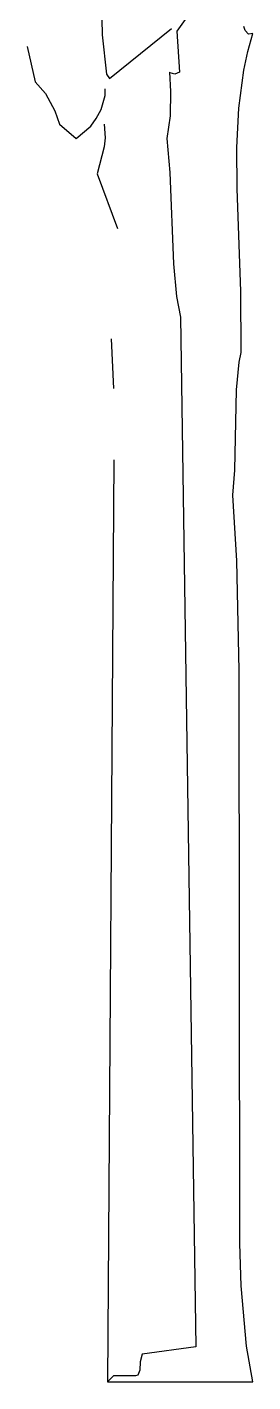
# Model space of a CAD drawing. Header units: metres. Extents: x -2.8 to 2.4, y -0.1 to 12.7.
# Drawn here: x -0.317 to 0.107, y -0.066 to 2.478 of the extents above; entities that cross this region are included whole.
import ezdxf

# ---------------------------------------------------------------- set-up
doc = ezdxf.new("R2010")
doc.units = ezdxf.units.M
doc.header["$LTSCALE"] = 0.2

msp = doc.modelspace()

# ---------------------------------------------------------------- linework, layer by layer
msp.add_line((-0.1657, -0.0661), (0.107, -0.0661))
at = {"flags": 128}
for points in [[(-0.159, 2.6114), (-0.168, 2.588), (-0.174, 2.5633), (-0.177, 2.5217), (-0.1755, 2.4632), (-0.1672, 2.3891), (-0.162, 2.3813), (-0.0457, 2.4749)], [(0.0082, 2.5321), (-0.0353, 2.4697), (-0.0307, 2.393), (-0.039, 2.3891), (-0.048, 2.3917), (-0.0495, 2.393), (-0.0472, 2.3566), (-0.048, 2.3111), (-0.054, 2.2682), (-0.0487, 2.2045), (-0.042, 2.0329), (-0.036, 1.9718), (-0.0285, 1.9328), (0, 0), (-0.1005, -0.0143), (-0.1042, -0.0286), (-0.105, -0.0442), (-0.1087, -0.0533), (-0.1132, -0.0546), (-0.1545, -0.0546), (-0.1657, -0.0661)], [(0.107, -0.0661), (0.0953, 0.0013), (0.0855, 0.1144), (0.0825, 0.1937), (0.0818, 1.2698), (0.0773, 1.4752), (0.0698, 1.5987), (0.0735, 1.6455), (0.0765, 1.7963), (0.0818, 1.8483), (0.0855, 1.8665), (0.0848, 1.9809), (0.078, 2.1746), (0.0773, 2.2513), (0.081, 2.3254), (0.09, 2.3969), (0.0975, 2.432), (0.1073, 2.4658), (0.099, 2.4645), (0.093, 2.471), (0.09, 2.4788)], [(-0.3165, 2.4411), (-0.3015, 2.3748), (-0.282, 2.3527), (-0.2647, 2.3202), (-0.2557, 2.2955), (-0.2242, 2.2682), (-0.1972, 2.2916), (-0.1868, 2.3059), (-0.1777, 2.3228), (-0.1702, 2.3488), (-0.1702, 2.3618)], [(-0.1717, 2.2955), (-0.1702, 2.2695), (-0.1717, 2.2526), (-0.1852, 2.2019), (-0.147, 2.0992)], [(-0.159, 1.8925), (-0.1545, 1.7989)], [(-0.1537, 1.665), (-0.1657, -0.0661)]]:
    msp.add_lwpolyline(points, dxfattribs=at)

doc.saveas('drawing.dxf')
